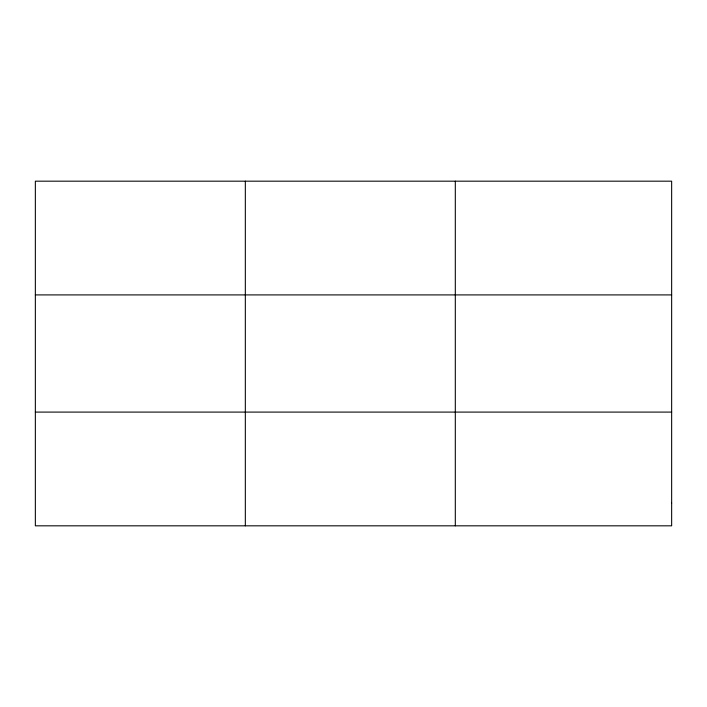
<?xml version="1.0" encoding="UTF-8"?>
<svg xmlns="http://www.w3.org/2000/svg" width="707" height="707" viewBox="0 0 707 707"><rect width="100%" height="100%" fill="white"/><g stroke="black" fill="none" stroke-linecap="round" stroke-linejoin="round"><path stroke-width="1.06" d="M245.329 525.822L245.329 181.178M455.308 525.822L455.308 181.178M35.35 294.907L671.65 294.907M35.35 412.093L671.65 412.093M671.65 503.075L671.65 525.822L35.35 525.822L35.35 181.178L671.65 181.178L671.65 503.075"/></g></svg>
